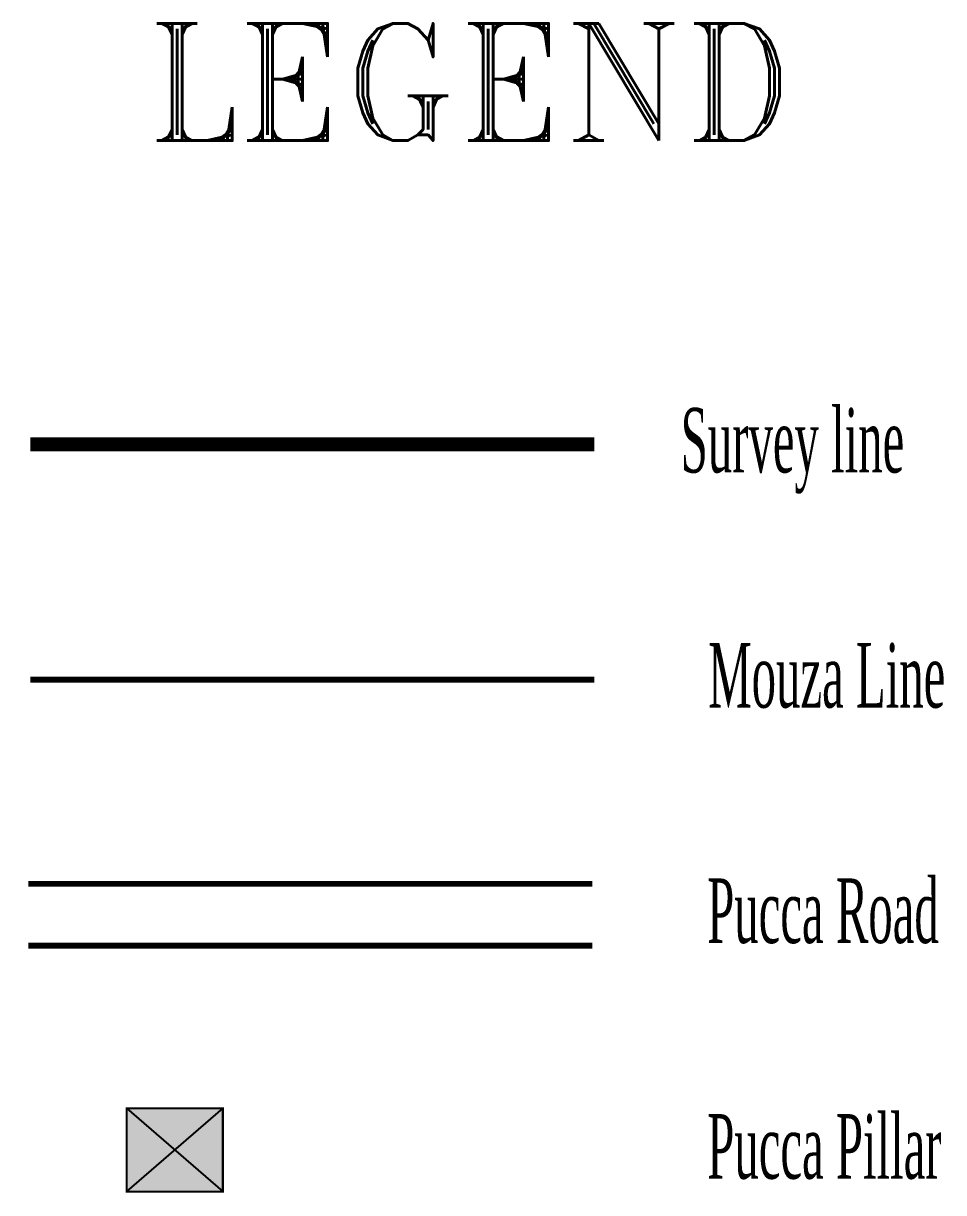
# Model space of a CAD drawing. Header units: inches. Extents: x -340059099 to 1458168, y 1119167 to 1294232938.
# Drawn here: x 485100 to 486229, y 1119181 to 1120615 of the extents above; entities that cross this region are included whole.
import ezdxf

# ---------------------------------------------------------------- set-up
doc = ezdxf.new("R2010")
doc.units = ezdxf.units.IN
doc.header["$MEASUREMENT"] = 0
doc.linetypes.add('CENTERX2', pattern=[4, 2.5, -0.5, 0.5, -0.5])
doc.layers.add('Text', color=7, linetype='Continuous')
doc.styles.get("Standard").update_dxf_attribs({"font": '', "width": 0.5, "height": 0.5})
doc.styles.add('Text', font='times.ttf', dxfattribs={"height": 240})
doc.styles.get('Standard').set_extended_font_data('Vani')

msp = doc.modelspace()

# ---------------------------------------------------------------- hatches: boundary and pattern name
at = {"layer": 'Text'}
h = msp.add_hatch(color=5, dxfattribs=at)
h.dxf.hatch_style = 1
h.set_gradient(color1=(0, 0, 255), color2=(0, 0, 219), one_color=1, tint=0.43, name='INVSPHERICAL')
h.paths.add_polyline_path([(485345, 1119284.7), (485226.9, 1119284.7), (485226.9, 1119182.5), (485345, 1119182.5)])

# ---------------------------------------------------------------- linework, layer by layer
at = {"layer": 'Text', "linetype": 'Continuous', "const_width": 17}
msp.add_lwpolyline([(485108.8, 1120098.5), (485800.5, 1120098.5)], dxfattribs=at)
at = {"layer": 'Text', "color": 6, "linetype": 'CENTERX2', "ltscale": 0.1, "const_width": 7.21}
msp.add_lwpolyline([(485108.8, 1119810.2), (485800.5, 1119810.2)], dxfattribs=at)
at = {"layer": 'Text', "linetype": 'CENTERX2', "const_width": 7.21, "elevation": -1729.4}
for points in [[(485106.4, 1119559.9), (485798.1, 1119559.9)], [(485106.4, 1119484.1), (485798.1, 1119484.1)]]:
    msp.add_lwpolyline(points, dxfattribs=at)
at = {"layer": 'Text', "const_width": 2.4}
msp.add_lwpolyline([(485226.9, 1119182.5), (485345, 1119182.5), (485345, 1119284.7), (485226.9, 1119284.7)], close=True, dxfattribs=at)
at = {"layer": 'Text', "color": 5, "flags": 128}
msp.add_lwpolyline([(485226.9, 1119284.7), (485345, 1119182.5), (485345, 1119284.7), (485226.9, 1119182.5)], dxfattribs=at)

# ---------------------------------------------------------------- texts
at = {"layer": 'Text', "insert": (485251.8, 1120614.6), "char_height": 143.62, "width": 968.676, "attachment_point": 1, "style": 'Text'}
msp.add_mtext('{\\Fromant|c0;\\W1;\\C6;LEGEND}', dxfattribs=at)
at = {"layer": 'Text', "char_height": 79.191, "attachment_point": 1}
for s, insert in [('{\\fTimes New Roman|b0|i0|c0|p18;Survey line}', (485906.3, 1120143.3)), ('{\\fTimes New Roman|b0|i0|c0|p18;Mouza Line}', (485940.1, 1119855.1)), ('{\\fTimes New Roman|b0|i0|c0|p18;Pucca Road}', (485938.7, 1119566.5)), ('{\\fTimes New Roman|b0|i0|c0|p18;Pucca Pillar}', (485938.8, 1119277.6))]:
    msp.add_mtext(s, dxfattribs=dict(at, insert=insert))

doc.saveas('drawing.dxf')
